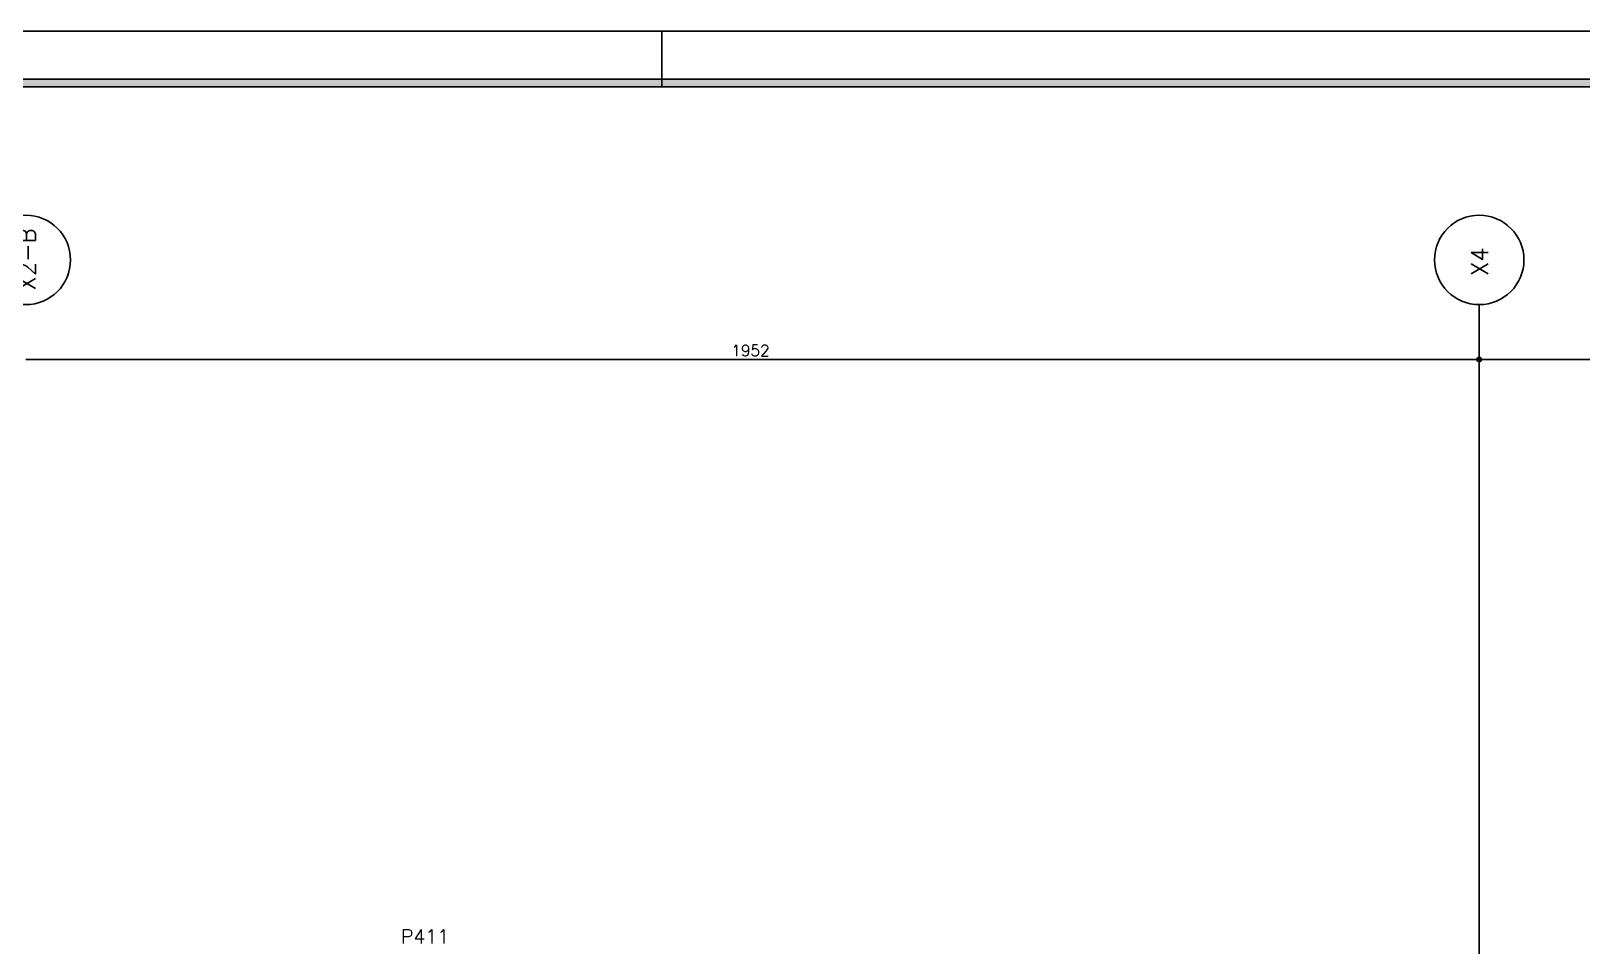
# Model space of a CAD drawing. Extents: x -9640 to 3028, y -691 to 5617.
# Drawn here: x -6144 to -4061, y 4387 to 5617 of the extents above; entities that cross this region are included whole.
import ezdxf

# ---------------------------------------------------------------- set-up
doc = ezdxf.new("R2010")
doc.units = 0
doc.header["$LTSCALE"] = 100
doc.header["$MEASUREMENT"] = 0
doc.layers.get('0').update_dxf_attribs({"color": 245, "linetype": 'CONTINUOUS'})
for name, color, linetype in [('18', 4, 'CONTINUOUS'), ('221', 102, 'CONTINUOUS'), ('9', 3, 'CONTINUOUS')]:
    doc.layers.add(name, color=color, linetype=linetype)
doc.styles.get("Standard").update_dxf_attribs({"font": 'ROMANS.SHX'})

msp = doc.modelspace()

# ---------------------------------------------------------------- linework, layer by layer
msp.add_line((-5297.075601, 5616.613072), (-5297.075601, 5541.613072))
for points in [[(-9639.575601, -690.886928), (3027.924399, -690.886928), (3027.924399, 5616.613072), (-9639.575601, 5616.613072), (-9639.575601, -690.886928)], [(2952.924399, -615.886928), (2952.924399, -626.386928), (-9462.575601, -626.386928), (-9462.575601, 5552.113072), (2952.924399, 5552.113072), (2952.924399, 5541.613072), (-9452.075601, 5541.613072), (-9452.075601, -615.886928), (2952.924399, -615.886928)], [(-9452.075601, -615.886928), (2952.924399, -615.886928), (2952.924399, 5541.613072), (-9452.075601, 5541.613072), (-9452.075601, -615.886928)]]:
    msp.add_lwpolyline(points)
for points in [[(-9452.075601, 5541.613072), (-9462.575601, 5552.113072), (2952.924399, 5552.113072)], [(-9452.075601, 5541.613072), (2952.924399, 5552.113072), (2952.924399, 5541.613072)]]:
    msp.add_solid(points)
at = {"layer": '18'}
msp.add_line((-4199.123325, 5249.096126), (-4199.123325, -203.896211), dxfattribs=at)
for centre in [(-6151.123768, 5309.096126), (-4199.123325, 5309.096126)]:
    msp.add_circle(centre, 60, dxfattribs=at)
at = {"layer": '221', "color": 11, "linetype": 'Continuous'}
for p, q in [((-4199.123325, 5249.096126), (-4199.123325, 5249.096126)), ((-4199.123325, 5249.096126), (-4199.123325, 5249.096126)), ((-4199.123325, 5230.346126), (-4199.123325, 5156.672781)), ((-4199.123325, 5230.346126), (-4199.123325, 5156.672781)), ((-6151.123768, 5175.422781), (-4199.123325, 5175.422781)), ((-4199.123325, 5175.422781), (-1971.623768, 5175.422781))]:
    msp.add_line(p, q, dxfattribs=at)
for radius in [3, 3, 1.5, 1.5]:
    msp.add_circle((-4199.123325, 5175.422781), radius, dxfattribs=at)

# ---------------------------------------------------------------- texts
at = {"layer": '18'}
for s, p in [('X2-B', (-6138.3732, 5267.841332)), ('X4', (-4187.347855, 5287.343295))]:
    msp.add_text(s, height=22.5, rotation=90, dxfattribs=at).set_placement(p)
at = {"layer": '221', "color": 11, "linetype": 'Continuous'}
msp.add_text('1952', height=15, dxfattribs=at).set_placement((-5203.623546, 5179.922781))
at = {"layer": '9', "linetype": 'Continuous'}
msp.add_text('P411', height=18.75, dxfattribs=at).set_placement((-5647.526061, 4390.99999))

doc.saveas('drawing.dxf')
